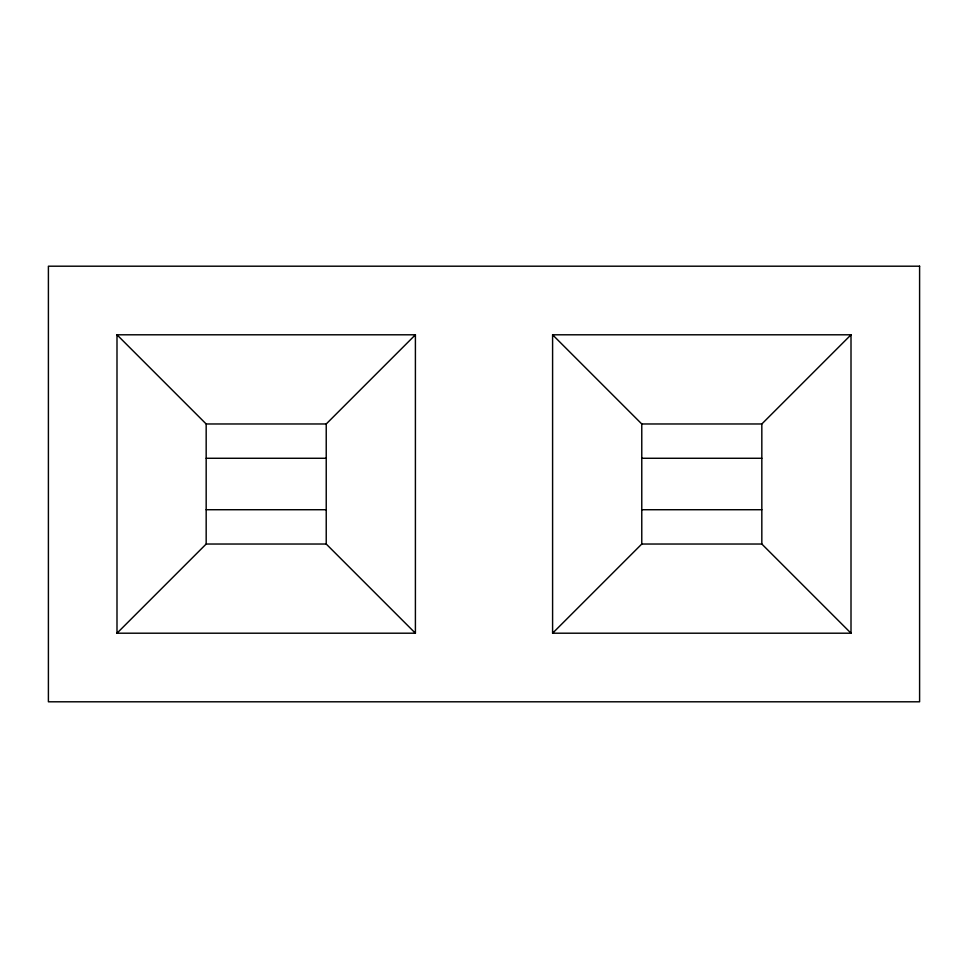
<?xml version="1.0" encoding="UTF-8"?>
<svg xmlns="http://www.w3.org/2000/svg" width="968" height="968" viewBox="0 0 968 968"><rect width="100%" height="100%" fill="white"/><g stroke="black" fill="none" stroke-linecap="round" stroke-linejoin="round"><path stroke-width="1.45" d="M116.995 633.205L206.172 544.028L206.172 423.972L116.995 334.795L415.405 334.795L415.405 633.205L116.995 633.205L116.995 334.795M206.172 423.972L326.228 423.972L415.405 334.795M552.595 633.205L641.772 544.028L761.828 544.028L851.005 633.205L552.595 633.205L552.595 334.795L851.005 334.795L851.005 633.205M761.828 544.028L761.828 423.972L851.005 334.795M552.595 334.795L641.772 423.972L761.828 423.972M206.172 458.275L326.228 458.275M641.772 458.275L761.828 458.275M206.172 509.725L326.228 509.725M641.772 509.725L761.828 509.725M206.172 544.028L326.228 544.028L415.405 633.205M641.772 423.972L641.772 544.028M326.228 423.972L326.228 544.028M919.6 266.2L48.4 266.2L48.4 701.8L919.6 701.8L919.6 266.2"/></g></svg>
